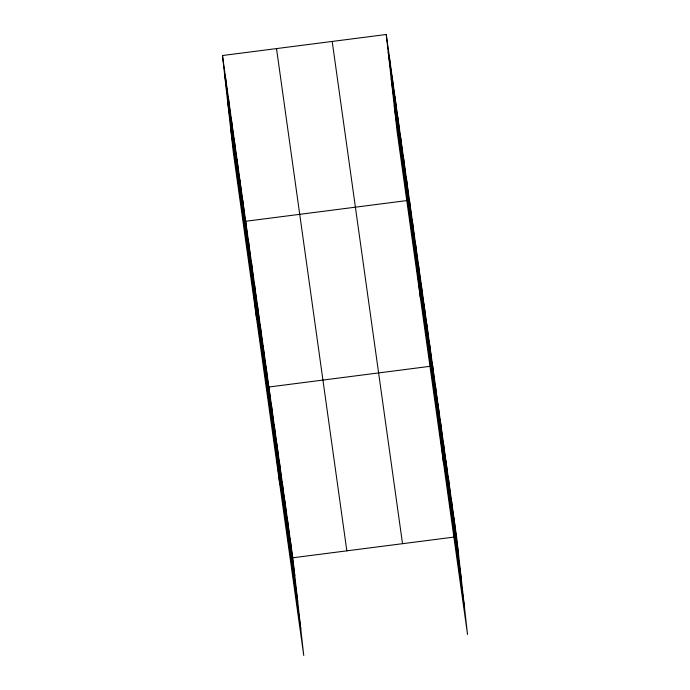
<?xml version="1.0" encoding="UTF-8"?>
<svg xmlns="http://www.w3.org/2000/svg" width="690" height="690" viewBox="0 0 690 690"><rect width="100%" height="100%" fill="white"/><g stroke="black" fill="none" stroke-linecap="round" stroke-linejoin="round"><path stroke-width="1.03" d="M222.473 55.528L292.793 557.779L303.755 655.5L233.427 153.249L222.473 55.528L386.245 34.5L456.573 536.751L467.527 634.472L397.207 132.221L386.245 34.5M292.793 557.779L456.573 536.751M388.228 52.216L458.557 554.467M391.187 78.617L461.515 580.868M394.24 105.82L464.568 608.071M332.201 41.443L402.52 543.686M276.518 48.585L346.837 550.836M224.457 73.244L294.785 575.495M227.415 99.645L297.744 601.896M230.469 126.848L300.797 629.099M453.916 517.776L455.9 535.492M451.26 498.801L453.244 516.517M448.595 479.826L450.587 497.542M445.938 460.851L447.931 478.567M443.282 441.885L445.274 459.592M440.625 422.91L442.618 440.617M437.969 403.935L439.961 421.642M435.312 384.96L437.305 402.675M443.618 463.706L432.656 365.985L268.884 387.012L279.847 484.734M429.758 345.267L431.742 362.983M426.86 324.55L428.844 342.266M423.953 303.833L425.946 321.54M421.055 283.116L423.039 300.823M418.157 262.398L420.141 280.106M415.251 241.681L417.243 259.388M412.353 220.964L414.336 238.671M420.408 297.968L409.455 200.247L245.674 221.274L256.637 318.996M406.548 179.521L408.54 197.237M403.65 158.804L405.634 176.519M400.743 138.086L402.736 155.802M397.845 117.369L399.829 135.085M394.947 96.652L396.931 114.368M392.041 75.935L394.033 93.65M389.143 55.217L391.127 72.933M290.136 538.804L292.129 556.519M287.48 519.829L289.472 537.545M284.823 500.854L286.816 518.57M282.167 481.879L284.159 499.595M279.51 462.912L281.503 480.62M276.854 443.937L278.846 461.645M274.197 424.962L276.181 442.67M271.541 405.987L273.525 423.703M265.986 366.295L267.97 384.011M263.08 345.578L265.072 363.294M260.182 324.861L262.166 342.568M257.284 304.143L259.268 321.851M254.377 283.426L256.37 301.133M251.479 262.709L253.463 280.416M248.581 241.992L250.565 259.699M242.777 200.557L244.76 218.264M239.879 179.831L241.862 197.547M236.972 159.114L238.964 176.83M234.074 138.397L236.058 156.113M231.176 117.68L233.16 135.395M228.269 96.962L230.262 114.678M225.371 76.245L227.355 93.961"/></g></svg>
